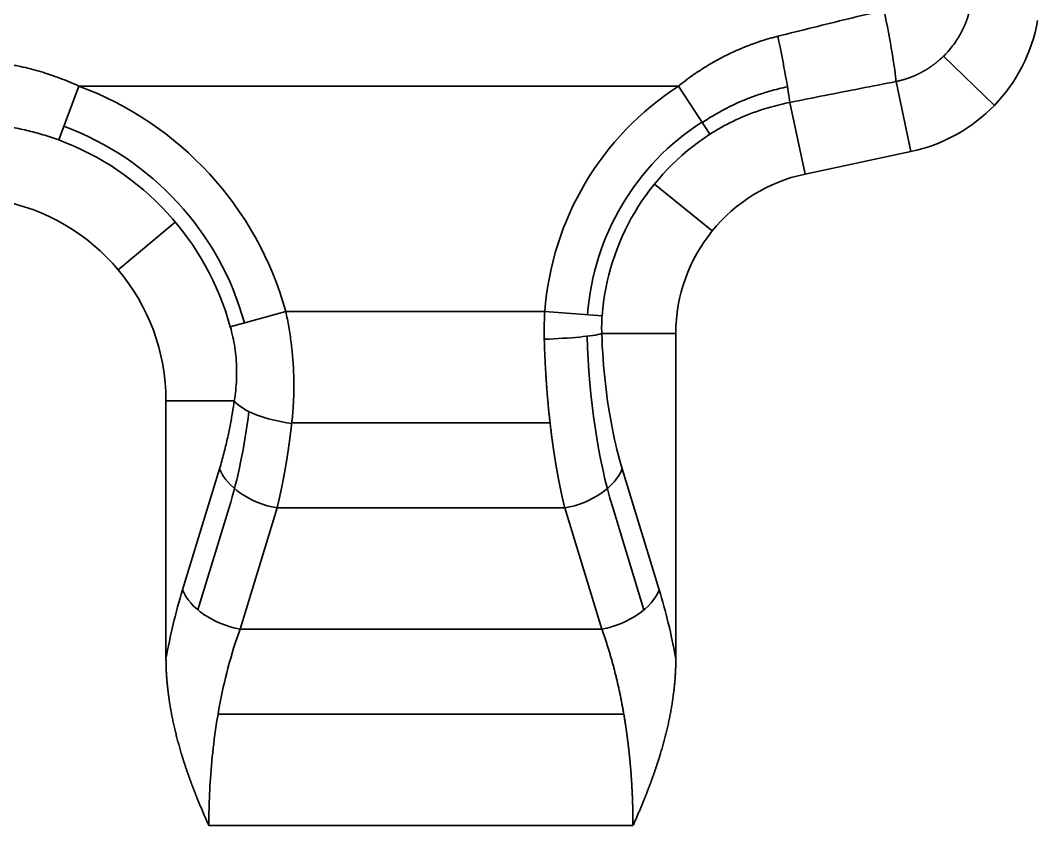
# Model space of a CAD drawing. Header units: millimetres. Extents: x -467 to 269, y 332 to 784.
# Drawn here: x -291.69 to -241.81, y 424.03 to 463.52 of the extents above; entities that cross this region are included whole.
import ezdxf

# ---------------------------------------------------------------- set-up
doc = ezdxf.new("R2010")
doc.units = ezdxf.units.MM
doc.layers.add('10', color=7, linetype='Continuous', true_color=0xffffff)

msp = doc.modelspace()

# ---------------------------------------------------------------- linework, layer by layer
at = {"layer": '10', "color": 7, "linetype": 'Continuous', "lineweight": 35}
for p, q in [((-243.934, 459.356), (-246.428, 461.765)), ((-248.025, 457.088), (-248.755, 460.524)), ((-288.832, 460.301), (-289.811, 457.658)), ((-288.832, 460.301), (-259.421, 460.301)), ((-257.888, 457.936), (-259.421, 460.301)), ((-253.215, 455.985), (-253.962, 459.497)), ((-253.215, 455.985), (-248.025, 457.088)), ((-260.605, 455.491), (-257.769, 453.194)), ((-286.892, 451.286), (-284.096, 453.632)), ((-278.681, 449.252), (-281.398, 448.5)), ((-265.979, 449.252), (-278.681, 449.252)), ((-263.168, 449.039), (-265.979, 449.252)), ((-259.552, 448.16), (-263.183, 448.16)), ((-259.552, 432.227), (-259.552, 448.16)), ((-284.552, 444.858), (-284.552, 432.227)), ((-284.552, 444.858), (-281.206, 444.858)), ((-278.383, 443.792), (-265.721, 443.792)), ((-283.738, 435.602), (-281.925, 441.538)), ((-260.366, 435.602), (-262.179, 441.538)), ((-281.455, 439.632), (-282.988, 434.612)), ((-280.919, 433.673), (-279.106, 439.61)), ((-264.998, 439.61), (-279.106, 439.61)), ((-263.185, 433.673), (-264.998, 439.61)), ((-261.116, 434.612), (-262.649, 439.632)), ((-263.185, 433.673), (-280.919, 433.673)), ((-262.102, 429.491), (-282.002, 429.491)), ((-261.653, 424.032), (-282.451, 424.032))]:
    msp.add_line(p, q, dxfattribs=at)
for centre, radius, start, end in [((-249.688, 464.913), 8, 282, 350), ((-294.552, 444.858), 16.468, 15.4735, 69.6762), ((-251.552, 448.16), 14.468, 122.9475, 175.6718), ((-251.552, 448.16), 12.368, 122.9475, 175.6718), ((-294.552, 444.858), 14.368, 15.4735, 69.6762), ((-251.552, 448.16), 11.649, 122.9475, 175.6718), ((-294.552, 444.858), 13.649, 15.4735, 69.6762), ((-251.552, 448.16), 8, 102, 180), ((-294.552, 444.858), 10, 0, 80)]:
    msp.add_arc(centre, radius, start, end, dxfattribs=at)
for centre, major_axis, ratio, start_param, end_param in [((-249.342, 463.281), (-0.571, 2.945), 0.048779, 3.491092, 4.958667), ((-254.548, 462.255), (-0.589, 2.942), 0.032386, 3.49085, 4.872719), ((-266.002, 448.16), (-2.998, -0.1), 0.090942, 1.567781, 2.791014), ((-258.46, 449.252), (0, 15), 0.36397, 1.652048, 2.267019), ((-278.387, 444.858), (-2.97, 0.425), 0.362926, 0.375831, 1.622723), ((-285.644, 449.252), (0, 15), 0.36397, 4.016166, 4.378788), ((-279.106, 441.538), (-2.869, 0.876), 0.625887, 0.453969, 1.759668), ((-264.998, 441.538), (-2.869, -0.876), 0.625887, 1.381924, 2.687624), ((-280.919, 435.602), (-2.869, 0.876), 0.625887, 0.453969, 1.759668), ((-263.185, 435.602), (-2.869, -0.876), 0.625887, 1.381923, 2.687624)]:
    msp.add_ellipse(centre, major_axis=major_axis, ratio=ratio, start_param=start_param, end_param=end_param, dxfattribs=at)
for points, degree, knots in [([(-291.694, 461.259), (-291.782, 461.278), (-291.958, 461.316), (-292.221, 461.372), (-292.481, 461.428), (-292.738, 461.483), (-292.992, 461.538), (-293.245, 461.592), (-293.494, 461.645), (-293.741, 461.698), (-293.985, 461.75), (-294.227, 461.801), (-294.466, 461.852), (-294.702, 461.902), (-294.936, 461.951), (-295.167, 462), (-295.395, 462.049), (-295.621, 462.096), (-295.844, 462.143), (-296.065, 462.19), (-296.283, 462.236), (-296.498, 462.281), (-296.711, 462.326), (-296.921, 462.37), (-297.129, 462.413), (-297.334, 462.456), (-297.536, 462.498), (-297.736, 462.54), (-297.933, 462.581), (-298.127, 462.622), (-298.319, 462.662), (-298.508, 462.701), (-298.695, 462.74), (-298.879, 462.778), (-299.06, 462.816), (-299.239, 462.853), (-299.415, 462.889), (-299.588, 462.925), (-299.759, 462.96), (-299.927, 462.995), (-300.093, 463.029), (-300.256, 463.063), (-300.416, 463.096), (-300.573, 463.128), (-300.729, 463.16), (-300.881, 463.192), (-301.031, 463.222), (-301.178, 463.253), (-301.323, 463.282), (-301.464, 463.311), (-301.604, 463.34), (-301.74, 463.368), (-301.874, 463.395), (-302.006, 463.422), (-302.135, 463.448), (-302.261, 463.474), (-302.384, 463.499), (-302.505, 463.524), (-302.624, 463.548), (-302.739, 463.572), (-302.852, 463.595), (-302.963, 463.617), (-303.071, 463.639), (-303.176, 463.66), (-303.278, 463.681), (-303.378, 463.701), (-303.475, 463.721), (-303.79, 463.785), (-304.32, 463.892), (-305.063, 464.042), (-305.796, 464.189), (-306.519, 464.334), (-307.232, 464.476), (-307.935, 464.616), (-308.628, 464.753), (-309.312, 464.888), (-309.985, 465.021), (-310.649, 465.151), (-311.303, 465.278), (-311.947, 465.404), (-312.581, 465.527), (-313.205, 465.648), (-313.819, 465.766), (-314.424, 465.882), (-315.018, 465.996), (-315.411, 466.071), (-315.606, 466.108)], 3, [0, 0, 0, 0, 0.011102, 0.022094, 0.032976, 0.043748, 0.05441, 0.064962, 0.075404, 0.085736, 0.095958, 0.10607, 0.116072, 0.125964, 0.135746, 0.145418, 0.154981, 0.164433, 0.173775, 0.183008, 0.19213, 0.201143, 0.210045, 0.218838, 0.22752, 0.236093, 0.244556, 0.252909, 0.261152, 0.269285, 0.277308, 0.285221, 0.293025, 0.300718, 0.308302, 0.315775, 0.323139, 0.330393, 0.337537, 0.344571, 0.351495, 0.358309, 0.365014, 0.371608, 0.378093, 0.384468, 0.390732, 0.396887, 0.402932, 0.408868, 0.414693, 0.420408, 0.426014, 0.43151, 0.436896, 0.442172, 0.447338, 0.452394, 0.45734, 0.462177, 0.466903, 0.47152, 0.476027, 0.480424, 0.484711, 0.488889, 0.492956, 0.496914, 0.528377, 0.559427, 0.590063, 0.620286, 0.650095, 0.679491, 0.708474, 0.737042, 0.765198, 0.79294, 0.820269, 0.847185, 0.873687, 0.899776, 0.925452, 0.950715, 0.975564, 1, 1, 1, 1]), ([(-248.755, 460.524), (-248.744, 460.526), (-248.721, 460.531), (-248.687, 460.538), (-248.653, 460.546), (-248.619, 460.554), (-248.586, 460.562), (-248.552, 460.57), (-248.519, 460.579), (-248.485, 460.588), (-248.452, 460.597), (-248.419, 460.606), (-248.387, 460.616), (-248.354, 460.625), (-248.321, 460.635), (-248.289, 460.645), (-248.257, 460.656), (-248.225, 460.666), (-248.193, 460.677), (-248.162, 460.688), (-248.13, 460.699), (-248.099, 460.71), (-248.068, 460.722), (-248.037, 460.733), (-248.006, 460.745), (-247.975, 460.757), (-247.945, 460.77), (-247.914, 460.782), (-247.884, 460.795), (-247.854, 460.807), (-247.825, 460.82), (-247.795, 460.833), (-247.766, 460.847), (-247.736, 460.86), (-247.707, 460.874), (-247.678, 460.887), (-247.65, 460.901), (-247.621, 460.915), (-247.593, 460.93), (-247.565, 460.944), (-247.537, 460.959), (-247.509, 460.973), (-247.481, 460.988), (-247.454, 461.003), (-247.426, 461.018), (-247.399, 461.033), (-247.372, 461.049), (-247.346, 461.064), (-247.319, 461.08), (-247.293, 461.096), (-247.267, 461.111), (-247.241, 461.127), (-247.215, 461.144), (-247.189, 461.16), (-247.164, 461.176), (-247.139, 461.193), (-247.114, 461.209), (-247.089, 461.226), (-247.064, 461.243), (-247.04, 461.259), (-247.015, 461.276), (-246.991, 461.294), (-246.967, 461.311), (-246.943, 461.328), (-246.92, 461.345), (-246.896, 461.363), (-246.873, 461.38), (-246.85, 461.398), (-246.827, 461.416), (-246.805, 461.434), (-246.782, 461.451), (-246.76, 461.469), (-246.738, 461.487), (-246.716, 461.506), (-246.694, 461.524), (-246.672, 461.542), (-246.566, 461.633), (-246.384, 461.802), (-246.143, 462.064), (-245.926, 462.338), (-245.783, 462.548), (-245.698, 462.685), (-245.661, 462.746), (-245.626, 462.807), (-245.592, 462.868), (-245.558, 462.93), (-245.525, 462.993), (-245.494, 463.056), (-245.463, 463.119), (-245.433, 463.183), (-245.404, 463.247), (-245.377, 463.312), (-245.35, 463.376), (-245.324, 463.442), (-245.299, 463.507), (-245.275, 463.573), (-245.252, 463.639), (-245.23, 463.705), (-245.209, 463.772), (-245.189, 463.838), (-245.17, 463.905), (-245.152, 463.973), (-245.135, 464.04), (-245.124, 464.085), (-245.119, 464.108)], 3, [0, 0, 0, 0, 0.006467, 0.012919, 0.019354, 0.025774, 0.032177, 0.038564, 0.044935, 0.05129, 0.057628, 0.063949, 0.070255, 0.076543, 0.082815, 0.08907, 0.095309, 0.10153, 0.107735, 0.113923, 0.120093, 0.126247, 0.132384, 0.138503, 0.144606, 0.150692, 0.156761, 0.162812, 0.168847, 0.174865, 0.180866, 0.186849, 0.192816, 0.198766, 0.204698, 0.210614, 0.216513, 0.222394, 0.228259, 0.234107, 0.239937, 0.245751, 0.251547, 0.257326, 0.263089, 0.268834, 0.274562, 0.280274, 0.285968, 0.291645, 0.297305, 0.302948, 0.308574, 0.314183, 0.319775, 0.325349, 0.330907, 0.336447, 0.341971, 0.347477, 0.352966, 0.358439, 0.363894, 0.369331, 0.374752, 0.380156, 0.385542, 0.390911, 0.396264, 0.401599, 0.406917, 0.412218, 0.417502, 0.422769, 0.428019, 0.433253, 0.438469, 0.505517, 0.571406, 0.636134, 0.699696, 0.712837, 0.725971, 0.739098, 0.752217, 0.76533, 0.778435, 0.791534, 0.804625, 0.817708, 0.830785, 0.843853, 0.856914, 0.869967, 0.883012, 0.896048, 0.909076, 0.922095, 0.935105, 0.948105, 0.961095, 0.974075, 0.987043, 1, 1, 1, 1]), ([(-259.421, 460.301), (-259.406, 460.313), (-259.376, 460.337), (-259.332, 460.373), (-259.287, 460.408), (-259.243, 460.443), (-259.198, 460.478), (-259.153, 460.513), (-259.107, 460.547), (-259.062, 460.582), (-259.017, 460.616), (-258.971, 460.649), (-258.925, 460.683), (-258.88, 460.717), (-258.834, 460.75), (-258.788, 460.783), (-258.741, 460.816), (-258.695, 460.848), (-258.648, 460.881), (-258.602, 460.913), (-258.555, 460.945), (-258.508, 460.976), (-258.461, 461.008), (-258.414, 461.039), (-258.367, 461.07), (-258.319, 461.101), (-258.272, 461.132), (-258.224, 461.162), (-258.176, 461.192), (-258.128, 461.222), (-258.08, 461.252), (-258.032, 461.282), (-257.983, 461.311), (-257.935, 461.34), (-257.886, 461.369), (-257.837, 461.398), (-257.789, 461.427), (-257.739, 461.455), (-257.69, 461.483), (-257.641, 461.511), (-257.592, 461.538), (-257.542, 461.566), (-257.492, 461.593), (-257.442, 461.62), (-257.392, 461.647), (-257.342, 461.673), (-257.292, 461.7), (-257.225, 461.734), (-257.142, 461.777), (-257.042, 461.827), (-256.941, 461.876), (-256.841, 461.924), (-256.74, 461.971), (-256.638, 462.017), (-256.537, 462.063), (-256.435, 462.107), (-256.332, 462.15), (-256.23, 462.193), (-256.127, 462.234), (-256.024, 462.275), (-255.92, 462.314), (-255.817, 462.353), (-255.713, 462.391), (-255.608, 462.428), (-255.504, 462.463), (-255.399, 462.498), (-255.293, 462.532), (-255.188, 462.565), (-255.082, 462.597), (-254.976, 462.628), (-254.869, 462.659), (-254.762, 462.688), (-254.655, 462.716), (-254.584, 462.734), (-254.548, 462.743)], 3, [0, 0, 0, 0, 0.010367, 0.020729, 0.031086, 0.041438, 0.051786, 0.062129, 0.072468, 0.082803, 0.093134, 0.103461, 0.113785, 0.124106, 0.134424, 0.144739, 0.155052, 0.165362, 0.17567, 0.185975, 0.196279, 0.206582, 0.216883, 0.227182, 0.237481, 0.247779, 0.258077, 0.268373, 0.27867, 0.288967, 0.299264, 0.309561, 0.319859, 0.330158, 0.340458, 0.350759, 0.361061, 0.371365, 0.381671, 0.391979, 0.402289, 0.412601, 0.422916, 0.433234, 0.443555, 0.453879, 0.464206, 0.474537, 0.494946, 0.515326, 0.535679, 0.556007, 0.576311, 0.596593, 0.616854, 0.637096, 0.657321, 0.67753, 0.697724, 0.717906, 0.738076, 0.758237, 0.77839, 0.798537, 0.818678, 0.838817, 0.858954, 0.87909, 0.899229, 0.91937, 0.939517, 0.959669, 0.97983, 1, 1, 1, 1]), ([(-258.257, 458.505), (-258.091, 458.619), (-257.922, 458.728), (-257.312, 459.097), (-256.851, 459.335), (-255.911, 459.741), (-255.431, 459.913), (-254.656, 460.135), (-254.368, 460.206), (-254.077, 460.267)], 3, [0, 0, 0, 0, 0.132601, 0.132601, 0.469157, 0.469157, 0.805714, 0.805714, 1, 1, 1, 1]), ([(-257.888, 457.936), (-257.528, 458.169), (-256.743, 458.609), (-255.428, 459.144), (-254.469, 459.397), (-253.962, 459.497)], 3, [0, 0, 0, 0, 0.306968, 0.638894, 1, 1, 1, 1]), ([(-264.998, 439.61), (-265.002, 439.626), (-265.01, 439.657), (-265.021, 439.704), (-265.032, 439.751), (-265.044, 439.798), (-265.055, 439.846), (-265.066, 439.893), (-265.077, 439.941), (-265.088, 439.988), (-265.099, 440.036), (-265.11, 440.084), (-265.12, 440.132), (-265.131, 440.18), (-265.142, 440.229), (-265.152, 440.277), (-265.163, 440.325), (-265.173, 440.374), (-265.183, 440.423), (-265.194, 440.471), (-265.204, 440.52), (-265.214, 440.569), (-265.224, 440.618), (-265.234, 440.668), (-265.244, 440.717), (-265.254, 440.766), (-265.264, 440.816), (-265.274, 440.865), (-265.283, 440.915), (-265.293, 440.965), (-265.303, 441.015), (-265.312, 441.065), (-265.322, 441.115), (-265.331, 441.165), (-265.34, 441.215), (-265.349, 441.265), (-265.359, 441.315), (-265.368, 441.366), (-265.377, 441.416), (-265.386, 441.467), (-265.395, 441.518), (-265.404, 441.569), (-265.412, 441.619), (-265.421, 441.67), (-265.43, 441.721), (-265.438, 441.772), (-265.447, 441.824), (-265.455, 441.875), (-265.464, 441.926), (-265.472, 441.977), (-265.48, 442.029), (-265.489, 442.08), (-265.497, 442.132), (-265.505, 442.183), (-265.513, 442.235), (-265.521, 442.287), (-265.529, 442.339), (-265.536, 442.391), (-265.544, 442.443), (-265.552, 442.495), (-265.559, 442.547), (-265.567, 442.599), (-265.575, 442.651), (-265.582, 442.703), (-265.589, 442.755), (-265.597, 442.808), (-265.604, 442.86), (-265.611, 442.913), (-265.618, 442.965), (-265.625, 443.018), (-265.632, 443.07), (-265.639, 443.123), (-265.646, 443.175), (-265.653, 443.228), (-265.659, 443.281), (-265.666, 443.334), (-265.675, 443.405), (-265.686, 443.495), (-265.699, 443.604), (-265.712, 443.714), (-265.724, 443.823), (-265.736, 443.933), (-265.748, 444.043), (-265.76, 444.154), (-265.772, 444.264), (-265.783, 444.375), (-265.794, 444.486), (-265.805, 444.598), (-265.815, 444.709), (-265.825, 444.821), (-265.835, 444.933), (-265.845, 445.045), (-265.854, 445.157), (-265.863, 445.269), (-265.872, 445.382), (-265.881, 445.495), (-265.889, 445.608), (-265.897, 445.721), (-265.905, 445.834), (-265.913, 445.947), (-265.92, 446.061), (-265.927, 446.174), (-265.934, 446.288), (-265.941, 446.402), (-265.947, 446.516), (-265.953, 446.63), (-265.959, 446.744), (-265.964, 446.858), (-265.969, 446.972), (-265.974, 447.086), (-265.979, 447.2), (-265.984, 447.315), (-265.988, 447.429), (-265.992, 447.544), (-265.996, 447.658), (-265.999, 447.772), (-266.001, 447.849), (-266.002, 447.887)], 3, [0, 0, 0, 0, 0.006778, 0.013549, 0.020314, 0.027072, 0.033823, 0.040568, 0.047307, 0.054039, 0.060764, 0.067483, 0.074195, 0.080901, 0.0876, 0.094293, 0.100979, 0.107659, 0.114332, 0.120999, 0.12766, 0.134313, 0.140961, 0.147602, 0.154236, 0.160864, 0.167486, 0.174101, 0.18071, 0.187312, 0.193908, 0.200497, 0.207081, 0.213657, 0.220227, 0.226791, 0.233349, 0.2399, 0.246445, 0.252983, 0.259515, 0.266041, 0.27256, 0.279073, 0.285579, 0.29208, 0.298574, 0.305061, 0.311542, 0.318017, 0.324486, 0.330949, 0.337405, 0.343855, 0.350298, 0.356735, 0.363166, 0.369591, 0.37601, 0.382422, 0.388828, 0.395228, 0.401621, 0.408009, 0.41439, 0.420765, 0.427133, 0.433496, 0.439852, 0.446202, 0.452546, 0.458884, 0.465216, 0.471541, 0.477861, 0.484174, 0.490481, 0.50343, 0.516368, 0.529294, 0.542209, 0.555112, 0.568004, 0.580885, 0.593754, 0.606613, 0.61946, 0.632296, 0.645121, 0.657935, 0.670738, 0.683531, 0.696313, 0.709084, 0.721844, 0.734594, 0.747333, 0.760062, 0.77278, 0.785488, 0.798186, 0.810873, 0.82355, 0.836218, 0.848875, 0.861522, 0.874159, 0.886787, 0.899404, 0.912012, 0.92461, 0.937199, 0.949778, 0.962348, 0.974908, 0.987459, 1, 1, 1, 1]), ([(-279.106, 439.61), (-279.102, 439.625), (-279.095, 439.655), (-279.084, 439.7), (-279.073, 439.746), (-279.062, 439.791), (-279.051, 439.837), (-279.041, 439.882), (-279.03, 439.928), (-279.019, 439.974), (-279.009, 440.02), (-278.998, 440.066), (-278.988, 440.113), (-278.978, 440.159), (-278.967, 440.205), (-278.957, 440.252), (-278.947, 440.299), (-278.937, 440.346), (-278.927, 440.392), (-278.917, 440.439), (-278.907, 440.486), (-278.897, 440.534), (-278.887, 440.581), (-278.878, 440.628), (-278.868, 440.676), (-278.858, 440.723), (-278.849, 440.771), (-278.839, 440.819), (-278.83, 440.866), (-278.82, 440.914), (-278.811, 440.962), (-278.802, 441.01), (-278.793, 441.059), (-278.784, 441.107), (-278.775, 441.155), (-278.766, 441.204), (-278.757, 441.252), (-278.748, 441.301), (-278.739, 441.349), (-278.73, 441.398), (-278.721, 441.447), (-278.713, 441.496), (-278.704, 441.545), (-278.696, 441.594), (-278.687, 441.643), (-278.679, 441.692), (-278.671, 441.742), (-278.662, 441.791), (-278.654, 441.84), (-278.646, 441.89), (-278.638, 441.939), (-278.63, 441.989), (-278.622, 442.039), (-278.614, 442.088), (-278.606, 442.138), (-278.598, 442.188), (-278.591, 442.238), (-278.583, 442.288), (-278.575, 442.338), (-278.568, 442.388), (-278.56, 442.438), (-278.553, 442.489), (-278.545, 442.539), (-278.538, 442.589), (-278.531, 442.64), (-278.524, 442.69), (-278.517, 442.74), (-278.51, 442.791), (-278.503, 442.842), (-278.496, 442.892), (-278.489, 442.943), (-278.482, 442.994), (-278.475, 443.044), (-278.469, 443.095), (-278.462, 443.146), (-278.455, 443.197), (-278.449, 443.248), (-278.442, 443.299), (-278.436, 443.35), (-278.43, 443.401), (-278.423, 443.452), (-278.417, 443.503), (-278.411, 443.555), (-278.405, 443.606), (-278.399, 443.657), (-278.393, 443.708), (-278.389, 443.743), (-278.387, 443.76)], 3, [0, 0, 0, 0, 0.012203, 0.024396, 0.036579, 0.048752, 0.060915, 0.073068, 0.085211, 0.097343, 0.109465, 0.121577, 0.133679, 0.14577, 0.157851, 0.169922, 0.181982, 0.194032, 0.206071, 0.2181, 0.230118, 0.242126, 0.254123, 0.266109, 0.278085, 0.290051, 0.302005, 0.31395, 0.325883, 0.337807, 0.349719, 0.361621, 0.373513, 0.385394, 0.397264, 0.409124, 0.420974, 0.432813, 0.444641, 0.456459, 0.468267, 0.480064, 0.491851, 0.503627, 0.515392, 0.527147, 0.538892, 0.550626, 0.56235, 0.574063, 0.585765, 0.597457, 0.609138, 0.620809, 0.632469, 0.644119, 0.655758, 0.667386, 0.679004, 0.690611, 0.702208, 0.713794, 0.72537, 0.736935, 0.748489, 0.760033, 0.771566, 0.783089, 0.794601, 0.806102, 0.817593, 0.829073, 0.840543, 0.852002, 0.863451, 0.874889, 0.886316, 0.897733, 0.909139, 0.920534, 0.931919, 0.943293, 0.954656, 0.966008, 0.97735, 0.98868, 1, 1, 1, 1]), ([(-282.451, 424.032), (-282.451, 424.287), (-282.443, 425.062), (-282.382, 426.41), (-282.221, 428.112), (-281.944, 429.939), (-281.519, 431.853), (-281.139, 433.073), (-280.919, 433.673)], 3, [0, 0, 0, 0, 0.072367, 0.219829, 0.383857, 0.566682, 0.770997, 1, 1, 1, 1]), ([(-261.653, 424.032), (-261.653, 424.052), (-261.653, 424.092), (-261.653, 424.152), (-261.653, 424.211), (-261.654, 424.271), (-261.654, 424.331), (-261.655, 424.391), (-261.655, 424.451), (-261.656, 424.511), (-261.657, 424.571), (-261.658, 424.631), (-261.659, 424.691), (-261.66, 424.751), (-261.662, 424.811), (-261.663, 424.871), (-261.664, 424.93), (-261.666, 424.99), (-261.668, 425.05), (-261.67, 425.11), (-261.672, 425.17), (-261.674, 425.23), (-261.676, 425.29), (-261.678, 425.35), (-261.68, 425.41), (-261.683, 425.47), (-261.686, 425.53), (-261.688, 425.589), (-261.691, 425.649), (-261.694, 425.709), (-261.697, 425.769), (-261.7, 425.829), (-261.703, 425.889), (-261.707, 425.948), (-261.71, 426.008), (-261.713, 426.068), (-261.717, 426.128), (-261.721, 426.187), (-261.725, 426.247), (-261.729, 426.307), (-261.733, 426.366), (-261.737, 426.426), (-261.741, 426.485), (-261.745, 426.545), (-261.75, 426.605), (-261.754, 426.664), (-261.759, 426.723), (-261.764, 426.783), (-261.769, 426.842), (-261.774, 426.902), (-261.779, 426.961), (-261.784, 427.02), (-261.789, 427.08), (-261.795, 427.139), (-261.8, 427.198), (-261.806, 427.257), (-261.812, 427.316), (-261.818, 427.375), (-261.824, 427.434), (-261.83, 427.493), (-261.836, 427.552), (-261.842, 427.611), (-261.848, 427.67), (-261.855, 427.729), (-261.861, 427.788), (-261.868, 427.846), (-261.875, 427.905), (-261.882, 427.964), (-261.889, 428.022), (-261.896, 428.081), (-261.903, 428.139), (-261.91, 428.198), (-261.918, 428.256), (-261.925, 428.314), (-261.933, 428.373), (-261.941, 428.431), (-261.949, 428.489), (-261.956, 428.547), (-261.965, 428.605), (-261.973, 428.663), (-261.981, 428.721), (-261.989, 428.779), (-261.998, 428.836), (-262.006, 428.894), (-262.015, 428.952), (-262.024, 429.009), (-262.035, 429.083), (-262.049, 429.172), (-262.066, 429.278), (-262.084, 429.383), (-262.101, 429.488), (-262.12, 429.593), (-262.138, 429.698), (-262.157, 429.802), (-262.176, 429.907), (-262.196, 430.011), (-262.216, 430.115), (-262.236, 430.219), (-262.257, 430.323), (-262.278, 430.426), (-262.3, 430.53), (-262.321, 430.633), (-262.344, 430.735), (-262.366, 430.838), (-262.389, 430.94), (-262.413, 431.042), (-262.436, 431.144), (-262.46, 431.246), (-262.485, 431.347), (-262.51, 431.448), (-262.535, 431.549), (-262.561, 431.649), (-262.587, 431.749), (-262.613, 431.849), (-262.64, 431.949), (-262.667, 432.048), (-262.694, 432.147), (-262.722, 432.245), (-262.751, 432.343), (-262.779, 432.441), (-262.808, 432.538), (-262.838, 432.635), (-262.867, 432.732), (-262.897, 432.828), (-262.928, 432.923), (-262.959, 433.019), (-262.99, 433.114), (-263.022, 433.208), (-263.054, 433.302), (-263.086, 433.396), (-263.119, 433.489), (-263.152, 433.581), (-263.174, 433.643), (-263.185, 433.673)], 3, [0, 0, 0, 0, 0.005637, 0.011275, 0.016915, 0.022555, 0.028197, 0.033841, 0.039486, 0.045132, 0.050779, 0.056428, 0.062079, 0.06773, 0.073384, 0.079038, 0.084694, 0.090352, 0.096011, 0.101672, 0.107335, 0.112998, 0.118664, 0.124331, 0.13, 0.13567, 0.141342, 0.147016, 0.152692, 0.158369, 0.164048, 0.169728, 0.175411, 0.181095, 0.186781, 0.192469, 0.198158, 0.20385, 0.209543, 0.215238, 0.220935, 0.226634, 0.232335, 0.238038, 0.243743, 0.24945, 0.255159, 0.26087, 0.266583, 0.272298, 0.278015, 0.283734, 0.289455, 0.295179, 0.300904, 0.306632, 0.312361, 0.318093, 0.323828, 0.329564, 0.335303, 0.341044, 0.346787, 0.352532, 0.35828, 0.36403, 0.369782, 0.375537, 0.381294, 0.387054, 0.392816, 0.39858, 0.404347, 0.410116, 0.415888, 0.421662, 0.427438, 0.433218, 0.438999, 0.444783, 0.45057, 0.45636, 0.462152, 0.467946, 0.473743, 0.479543, 0.485346, 0.496024, 0.506723, 0.517444, 0.528186, 0.53895, 0.549736, 0.560543, 0.571373, 0.582224, 0.593097, 0.603993, 0.614911, 0.625851, 0.636814, 0.647799, 0.658807, 0.669837, 0.680891, 0.691967, 0.703066, 0.714189, 0.725334, 0.736503, 0.747696, 0.758911, 0.77015, 0.781413, 0.7927, 0.80401, 0.815344, 0.826702, 0.838084, 0.84949, 0.86092, 0.872375, 0.883854, 0.895357, 0.906885, 0.918438, 0.930015, 0.941617, 0.953243, 0.964895, 0.976572, 0.988273, 1, 1, 1, 1]), ([(-282.451, 424.032), (-282.97, 425.193), (-283.345, 426.213), (-283.742, 427.296), (-284.007, 428.309), (-284.552, 430.391), (-284.552, 432.227)], 2, [0, 0, 0, 0.25, 0.25, 0.5, 0.5, 1, 1, 1]), ([(-259.552, 432.227), (-259.552, 430.393), (-260.096, 428.311), (-260.361, 427.299), (-260.758, 426.214), (-261.135, 425.187), (-261.653, 424.032)], 2, [0, 0, 0, 0.5, 0.5, 0.75, 0.75, 1, 1, 1])]:
    msp.add_open_spline(points, degree=degree, knots=knots, dxfattribs=at)
for points in [[(-254.548, 462.743), (-253.975, 462.887), (-252.826, 463.173), (-251.09, 463.601), (-249.926, 463.885), (-249.342, 464.026)], [(-288.832, 460.301), (-289.139, 460.443), (-289.761, 460.703), (-290.715, 461.023), (-291.365, 461.188), (-291.694, 461.259)], [(-253.962, 459.497), (-253.389, 459.612), (-252.24, 459.841), (-250.504, 460.183), (-249.34, 460.41), (-248.755, 460.524)], [(-289.811, 457.658), (-290.065, 457.752), (-290.581, 457.924), (-291.372, 458.135), (-291.911, 458.245), (-292.183, 458.291)], [(-278.387, 443.76), (-278.357, 444.025), (-278.309, 444.556), (-278.277, 445.352), (-278.284, 446.146), (-278.328, 446.935), (-278.408, 447.718), (-278.524, 448.491), (-278.625, 449), (-278.681, 449.252)], [(-266.002, 447.887), (-266.006, 448.038), (-266.01, 448.342), (-266.002, 448.797), (-265.988, 449.1), (-265.979, 449.252)], [(-263.183, 448.16), (-263.187, 448.257), (-263.191, 448.453), (-263.186, 448.746), (-263.175, 448.941), (-263.168, 449.039)], [(-281.206, 444.858), (-281.176, 445.033), (-281.127, 445.384), (-281.088, 445.912), (-281.084, 446.438), (-281.113, 446.962), (-281.175, 447.482), (-281.269, 447.995), (-281.351, 448.333), (-281.398, 448.5)], [(-262.179, 441.538), (-262.362, 442.138), (-262.684, 443.421), (-263.035, 445.677), (-263.155, 447.305), (-263.183, 448.16)], [(-281.925, 441.538), (-281.849, 441.787), (-281.71, 442.28), (-281.54, 442.994), (-281.401, 443.67), (-281.29, 444.297), (-281.232, 444.678), (-281.206, 444.858)], [(-284.552, 432.227), (-284.448, 432.785), (-284.212, 433.91), (-283.909, 435.042), (-283.738, 435.602)], [(-259.552, 432.227), (-259.662, 432.819), (-259.908, 433.975), (-260.204, 435.071), (-260.366, 435.602)]]:
    msp.add_open_spline(points, degree=3, dxfattribs=at)

doc.saveas('drawing.dxf')
